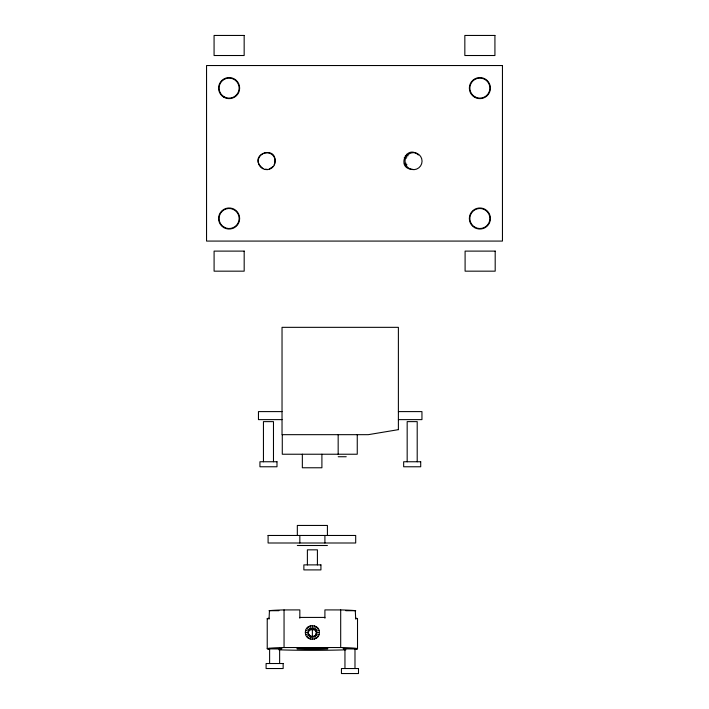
<?xml version="1.0" encoding="UTF-8"?>
<svg xmlns="http://www.w3.org/2000/svg" width="709" height="709" viewBox="0 0 709 709"><rect width="100%" height="100%" fill="white"/><g stroke="black" fill="none" stroke-linecap="round" stroke-linejoin="round"><path stroke-width="1.06" d="M305.349 632.463C305.056 623.468 319.688 623.468 319.396 632.463C319.688 641.459 305.056 641.459 305.349 632.463L308.362 632.57C308.193 637.71 316.551 637.71 316.382 632.57C316.551 627.43 308.193 627.43 308.362 632.57M418.39 154.996C406.08 143.643 395.968 169.185 412.709 169.345M313.608 628.759L314.539 625.79M310.205 639.137L311.136 636.381M274.206 164.94C280.587 142.926 244.995 154.491 263.101 168.547M314.734 629.326L316.498 626.783M308.247 638.144L310.01 635.813M314.734 636.398L315.213 635.991M315.443 635.689C320.743 627.616 304.001 627.616 309.301 635.689M272.947 166.668L269.367 168.937M315.62 630.212L318.049 628.342M405.282 165.844L406.904 164.665M306.687 636.585L309.124 634.927M404.245 163.974L406.115 163.23M316.187 631.329L319.05 630.292M305.694 634.635L308.557 633.811M269.048 619.108L269.447 610.653A45.137 1.595 0 0 1 283.059 609.935L299.836 609.908L299.836 618.221M269.048 618.221L268.481 618.292A45.137 1.595 0 0 0 267.789 618.913M355.298 649.231L356.264 649.107A45.137 1.595 0 0 0 356.264 648.363L355.298 648.248A45.137 1.595 0 0 0 341.685 647.53L283.059 647.53A45.137 1.595 0 0 0 269.447 648.248L268.481 648.363A45.137 1.595 0 0 0 268.481 649.107L269.447 649.231M316.382 632.57L319.396 632.463M282.031 411.601L258.457 411.601L258.457 419.622L282.031 419.622M398.387 411.601L421.952 411.601L421.952 419.622L398.387 419.622M338.202 456.738L346.222 456.738M297.328 545.505L327.416 545.505M355.696 619.108L355.298 610.653A45.137 1.595 0 0 0 341.685 609.935L324.908 609.908L324.908 618.221M269.048 610.706L278.938 610.706M345.806 610.706L355.696 610.706M299.836 617.424L324.908 617.424M265.131 169.212L267.266 169.345M355.696 618.221L356.264 618.292A45.137 1.595 0 0 1 356.955 618.913M316.187 633.811L319.05 634.635M311.331 637.028L310.879 636.842M305.694 630.292L308.557 631.329M404.245 157.69L406.115 158.435M315.62 634.927L318.049 636.585M405.282 155.82L406.904 156.999M309.532 635.991L310.01 636.398M306.687 628.342L309.124 630.212M406.744 154.261L408.021 155.812M314.734 635.813L316.498 638.144M308.247 626.783L310.01 629.326M313.608 636.381L314.539 639.137M310.205 625.79L311.136 628.759M417.202 461.754L417.202 421.625L407.17 421.625L407.17 461.754M357.513 618.665L357.513 648.735M357.256 434.67L357.256 454.23L282.279 454.23L282.279 434.67M354.987 649.019L354.987 668.534M344.955 649.019L344.955 668.534M340.692 609.908L340.692 647.503M338.166 434.67L338.166 454.23M327.416 535.472L327.416 525.449L297.328 525.449L297.328 535.472M324.908 535.472L324.908 542.997M321.904 454.23L321.904 467.772L302.344 467.772L302.344 454.23M317.41 564.887L317.41 549.838L307.387 549.838L307.387 564.887M312.368 625.444L312.368 628.555M312.368 629.14L312.368 639.483M299.836 535.472L299.836 542.997M284.052 609.908L284.052 647.503M279.638 648.336L279.638 663.518M273.479 461.754L273.479 421.625L263.447 421.625L263.447 461.754M269.615 648.336L269.615 663.518M267.231 618.665L267.231 648.735M345.912 649.798A45.137 1.595 0 0 1 278.823 649.798M268.091 535.472L268.091 542.997L355.696 542.997L355.696 535.472L268.091 535.472M268.082 648.664L281.774 648.735L268.082 648.664M343.253 648.664L357.061 648.735L343.253 648.664M398.387 429.654L368.29 434.67L282.031 434.67L282.031 327.336L398.387 327.336L398.387 429.654M244.162 35.45L214.074 35.45L214.074 55.515L244.162 55.515L244.162 35.45M494.926 35.45L464.838 35.45L464.838 55.515L494.926 55.515L494.926 35.45M502.451 65.538L206.549 65.538L206.549 241.078L502.451 241.078L502.451 65.538M244.18 251.11L214.091 251.11L214.091 271.166L244.18 271.166L244.18 251.11M495.192 251.11L465.095 251.11L465.095 271.166L495.192 271.166L495.192 251.11M276.989 461.754L259.937 461.754L259.937 466.77L276.989 466.77L276.989 461.754M420.712 461.754L403.66 461.754L403.66 466.77L420.712 466.77L420.712 461.754M320.929 564.887L303.869 564.887L303.869 569.903L320.929 569.903L320.929 564.887M283.148 663.518L266.097 663.518L266.097 668.534L283.148 668.534L283.148 663.518M358.497 668.534L341.446 668.534L341.446 673.55L358.497 673.55L358.497 668.534M304.578 649.214A15.545 0.549 0 0 0 327.895 648.735A15.545 0.549 0 0 0 304.578 648.265A15.545 0.549 0 0 0 304.578 649.214M224.106 227.199A10.032 10.032 0 0 0 239.146 218.505A10.032 10.032 0 0 0 224.106 209.82A10.032 10.032 0 0 0 224.106 227.199M224.106 96.796A10.032 10.032 0 0 0 239.146 88.111A10.032 10.032 0 0 0 224.106 79.426A10.032 10.032 0 0 0 224.106 96.796M474.87 96.796A10.032 10.032 0 0 0 489.91 88.111A10.032 10.032 0 0 0 474.87 79.426A10.032 10.032 0 0 0 474.87 96.796M474.87 227.199A10.032 10.032 0 0 0 489.91 218.505A10.032 10.032 0 0 0 474.87 209.82A10.032 10.032 0 0 0 474.87 227.199M409.27 168.529A8.526 8.526 0 0 0 422.059 161.147A8.526 8.526 0 0 0 409.27 153.764A8.526 8.526 0 0 0 409.27 168.529M262.454 168.529A8.526 8.526 0 0 0 275.243 161.147A8.526 8.526 0 0 0 262.454 153.764A8.526 8.526 0 0 0 262.454 168.529M223.849 97.23A10.529 10.529 0 0 0 239.651 88.111A10.529 10.529 0 0 0 223.849 78.991A10.529 10.529 0 0 0 223.849 97.23M474.613 97.23A10.529 10.529 0 0 0 490.415 88.111A10.529 10.529 0 0 0 474.613 78.991A10.529 10.529 0 0 0 474.613 97.23M223.849 227.633A10.529 10.529 0 0 0 239.651 218.505A10.529 10.529 0 0 0 223.849 209.385A10.529 10.529 0 0 0 223.849 227.633M474.613 227.633A10.529 10.529 0 0 0 490.415 218.505A10.529 10.529 0 0 0 474.613 209.385A10.529 10.529 0 0 0 474.613 227.633"/></g></svg>
